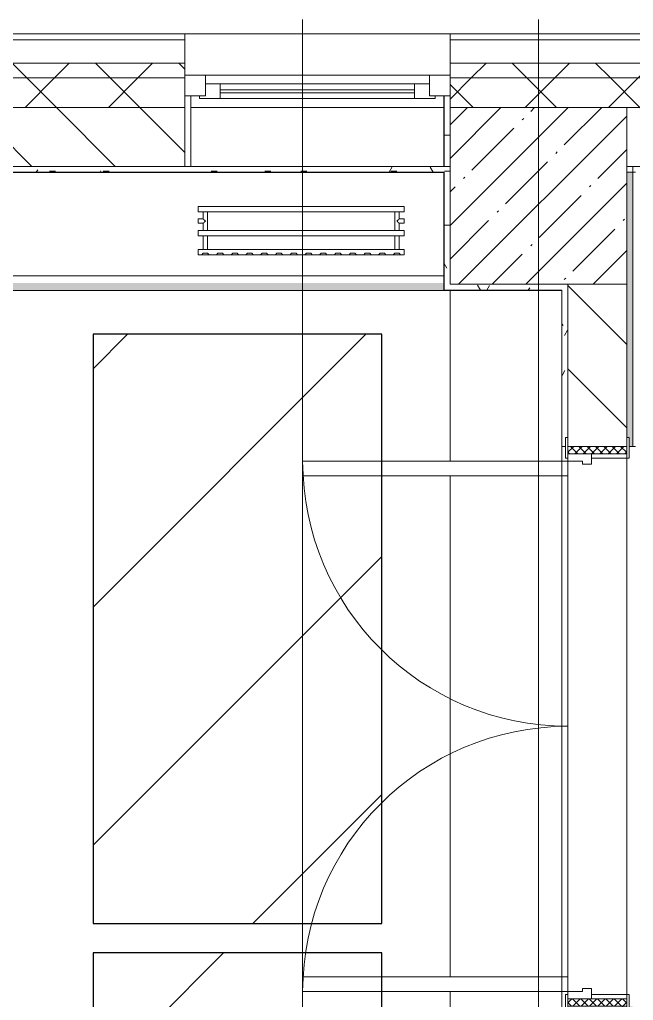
# Model space of a CAD drawing. Header units: millimetres. Extents: x -1113 to 415037, y -3642 to 354837.
# Drawn here: x 213472 to 215554, y 24070 to 27398 of the extents above; entities that cross this region are included whole.
import ezdxf

# ---------------------------------------------------------------- set-up
doc = ezdxf.new("R2010")
doc.units = ezdxf.units.MM
for name, color, linetype, lineweight in [('0) строит. леса', 20, 'Continuous', 30), ('A-AREA-BNDY', 7, 'Continuous', 5), ('A-DOOR-2', 7, 'Continuous', 5), ('A-DOOR-FRAM-2', 7, 'Continuous', 5), ('A-FLOR', 7, 'Continuous', 9), ('A-GLAZ', 7, 'Continuous', 9), ('A-GLAZ-1', 7, 'Continuous', 5), ('A-WALL', 7, 'Continuous', 5), ('I-WALL', 7, 'Continuous', 5), ('S-COLS', 7, 'Continuous', 9), ('S-COLS-1', 7, 'Continuous', 5), ('Оси', 7, 'Continuous', 9)]:
    doc.layers.add(name, color=color, linetype=linetype, lineweight=lineweight)
doc.layers.add('A-AREA-PATT-2', color=7, linetype='Continuous', lineweight=5, true_color=0xcde0ef, transparency=1)
for name, color, linetype, lineweight, true_color in [('A-DOOR-1', 7, 'Continuous', 5, 0xc0c0c0), ('A-DOOR-FRAM-1', 7, 'Continuous', 5, 0xc0c0c0), ('A-WALL-1', 9, 'Continuous', 5, 0x808080), ('A-WALL-FNSH-1', 9, 'Continuous', 5, 0x808080), ('M-EQPM-1', 7, 'Continuous', 9, 0xb2b2b2)]:
    doc.layers.add(name, color=color, linetype=linetype, lineweight=lineweight, true_color=true_color)
pattern_1 = [(135, (148772.12, -1e-08), (-141.42136, -141.42136), [])]
pattern_2 = [(45, (148772.12, -1e-08), (-141.42136, 141.42136), []), (135, (148772.12, -1e-08), (-141.42136, -141.42136), [])]
pattern_3 = [(0, (148772.123, -1e-08), (243.84, 60.96), [20.117, -162.763, 20.117, -162.763, -975.36]), (0, (148772.123, -1e-08), (243.84, 60.96), [-365.76, 20.117, -345.643, 20.117, -162.763, -426.72]), (0, (148772.123, -1e-08), (243.84, 60.96), [-914.4, 20.117, -101.803, 20.117, -284.683]), (120, (148863.563, 30.48), (-174.71291, 180.691634), [20.117, -162.763, 20.117, -162.763, -975.36]), (120, (148863.563, 30.48), (-174.71291, 180.691634), [-365.76, 20.117, -345.643, 20.117, -162.763, -426.72]), (120, (148863.563, 30.48), (-174.71291, 180.691634), [-914.4, 20.117, -101.803, 20.117, -284.683]), (240, (148894.043, 152.4), (-69.12709, -241.651634), [20.117, -162.763, 20.117, -162.763, -975.36]), (240, (148894.043, 152.4), (-69.12709, -241.651634), [-365.76, 20.117, -345.643, 20.117, -162.763, -426.72]), (240, (148894.043, 152.4), (-69.12709, -241.651634), [-914.4, 20.117, -101.803, 20.117, -284.683])]

# ---------------------------------------------------------------- blocks, each defined once
blk = doc.blocks.new('110_Дверь_СКБ_2Ст - Д-10 1800x2100h_Актовый зал EI30-32403870-Объем проектирования 2 этажа')
at = {"layer": 'A-DOOR-2'}
h = blk.add_hatch(dxfattribs=at)
h.set_pattern_fill('FP_114', color=256, style=0, pattern_type=2)
h.set_pattern_definition([(135, (1351.41, 164.685), (-14.1421, -14.1421), []), (225, (1351.41, 164.685), (14.1421, -14.1421), [])])
h.paths.add_polyline_path([(937.5, 99), (937.5, -100), (962.5, -100), (962.5, 100), (937.5, 100)])
at = {"layer": 'A-DOOR-FRAM-2'}
h = blk.add_hatch(dxfattribs=at)
h.set_pattern_fill('FP_115', color=256, style=0, pattern_type=2)
h.set_pattern_definition([(45, (-771.384, 164.685), (-14.1421, 14.1421), []), (135, (-771.384, 164.685), (-14.1421, -14.1421), [])])
h.paths.add_polyline_path([(-937.5, 56.4), (-937.5, -100), (-912.5, -100), (-912.5, 100), (-937.5, 100), (-937.5, 86.4)])
at = {"layer": 'A-DOOR-1'}
for p, q in [((-887.5, 1000), (-887.5, 100)), ((-837.5, 1000), (-887.5, 1000)), ((-837.5, 100), (-837.5, 1000)), ((912.5, 1000), (862.5, 1000)), ((862.5, 1000), (862.5, 100)), ((912.5, 100), (912.5, 1000)), ((-887.5, 100), (-837.5, 100)), ((862.5, 100), (912.5, 100))]:
    blk.add_line(p, q, dxfattribs=at)
for centre, start, end in [((-887.5, 100), 0, 90), ((912.5, 100), 90, 180)]:
    blk.add_arc(centre, 900, start, end, dxfattribs=at)
at = {"layer": 'A-DOOR-FRAM-1'}
for p, q in [((-897.5, 108), (-967.5, 108)), ((-967.5, 108), (-967.5, 100)), ((-967.5, 100), (-897.5, 100)), ((-912.5, 100), (-937.5, 100)), ((-937.5, 100), (-937.5, -100)), ((-887.5, 100), (-912.5, 100)), ((-912.5, 100), (-912.5, 20)), ((-912.5, -100), (-912.5, 100)), ((-897.5, 100), (-897.5, 108)), ((-887.5, 50), (-887.5, 100)), ((912.5, 100), (912.5, 50)), ((937.5, 100), (912.5, 100)), ((992.5, 108), (922.5, 108)), ((922.5, 108), (922.5, 100)), ((922.5, 100), (992.5, 100)), ((937.5, 20), (937.5, 100)), ((962.5, 100), (937.5, 100)), ((937.5, 100), (937.5, -100)), ((962.5, -100), (962.5, 100)), ((992.5, 100), (992.5, 108)), ((-877.5, 50), (-887.5, 50)), ((-877.5, 20), (-877.5, 50)), ((912.5, 50), (902.5, 50)), ((902.5, 50), (902.5, 20)), ((-912.5, 20), (-877.5, 20)), ((-897.5, 20), (-912.5, 20)), ((-912.5, 20), (-912.5, -100)), ((-897.5, -100), (-897.5, 20)), ((902.5, 20), (937.5, 20)), ((937.5, 20), (922.5, 20)), ((922.5, 20), (922.5, -100)), ((937.5, -100), (937.5, 20)), ((-897.5, -100), (-967.5, -100)), ((-967.5, -100), (-967.5, -108)), ((-967.5, -108), (-897.5, -108)), ((-937.5, -100), (-912.5, -100)), ((-912.5, -100), (-897.5, -100)), ((-897.5, -108), (-897.5, -100)), ((922.5, -100), (937.5, -100)), ((992.5, -100), (922.5, -100)), ((922.5, -100), (922.5, -108)), ((922.5, -108), (992.5, -108)), ((937.5, -100), (962.5, -100)), ((992.5, -108), (992.5, -100))]:
    blk.add_line(p, q, dxfattribs=at)
blk = doc.blocks.new('120_Окно_СКБ_1Ст - 120_Окно_СКБ_1Ст 900х2500_h_-19906774-Объем проектирования 2 этажа')
at = {"layer": 'A-GLAZ'}
for p, q in [((-450, -75), (-450, -5)), ((-450, -5), (-380, -5)), ((-380, -5), (-380, -75)), ((380, -75), (380, -5)), ((380, -5), (450, -5)), ((450, -5), (450, -75)), ((380, -35), (-380, -35)), ((-380, -35), (-380, -75)), ((-330, -85), (-330, -35)), ((330, -85), (330, -35)), ((380, -75), (380, -35)), ((-380, -75), (-450, -75)), ((-380, -75), (-400, -75)), ((-400, -75), (-400, -85)), ((-400, -85), (400, -85)), ((400, -85), (-400, -85)), ((450, -75), (380, -75)), ((400, -75), (380, -75)), ((400, -85), (400, -75))]:
    blk.add_line(p, q, dxfattribs=at)
at = {"layer": 'A-GLAZ-1'}
for p, q in [((450, -5), (-450, -5)), ((-330, -55), (330, -55)), ((330, -65), (-330, -65)), ((-430, -75), (-400, -75)), ((400, -75), (430, -75))]:
    blk.add_line(p, q, dxfattribs=at)
blk = doc.blocks.new('radiator_prado_classic_z_tip_30_po exemplyaru - Classic Z Тип 30-500-V455-Объем проектирования 2 этажа')
at = {"layer": 'M-EQPM-1'}
for p, q in [((0, 228), (0, 210)), ((700, 228), (0, 228)), ((0, 210), (0, 228)), ((0, 228), (12.5, 228)), ((0, 210), (700, 210)), ((17.8, 210), (0, 210)), ((12.5, 228), (37.5, 228)), ((37.5, 228), (12.5, 228)), ((12.5, 228), (37.5, 228)), ((12.5, 228), (17.5, 223)), ((12.5, 228), (17.5, 223)), ((32.5, 223), (17.5, 223)), ((17.5, 223), (32.5, 223)), ((17.5, 210), (17.5, 164)), ((17.5, 210), (17.5, 164)), ((17.8, 210), (17.5, 210)), ((17.5, 210), (17.8, 210)), ((17.8, 210), (17.5, 210)), ((17.5, 210), (32.5, 210)), ((30.3, 210), (17.8, 210)), ((17.8, 210), (32.2, 210)), ((32.2, 210), (17.8, 210)), ((32.2, 210), (30.3, 210)), ((32.5, 210), (32.2, 210)), ((32.2, 210), (32.5, 210)), ((32.5, 210), (32.2, 210)), ((667.8, 210), (32.2, 210)), ((32.5, 223), (37.5, 228)), ((37.5, 228), (32.5, 223)), ((32.5, 164), (32.5, 210)), ((32.5, 164), (32.5, 210)), ((37.5, 228), (62.5, 228)), ((62.5, 228), (87.5, 228)), ((87.5, 228), (62.5, 228)), ((62.5, 228), (87.5, 228)), ((62.5, 228), (67.5, 223)), ((62.5, 228), (67.5, 223)), ((82.5, 223), (67.5, 223)), ((67.5, 223), (82.5, 223)), ((82.5, 223), (87.5, 228)), ((87.5, 228), (82.5, 223)), ((87.5, 228), (112.5, 228)), ((112.5, 228), (137.5, 228)), ((137.5, 228), (112.5, 228)), ((112.5, 228), (137.5, 228)), ((112.5, 228), (117.5, 223)), ((112.5, 228), (117.5, 223)), ((132.5, 223), (117.5, 223)), ((117.5, 223), (132.5, 223)), ((132.5, 223), (137.5, 228)), ((137.5, 228), (132.5, 223)), ((137.5, 228), (162.5, 228)), ((162.5, 228), (187.5, 228)), ((187.5, 228), (162.5, 228)), ((162.5, 228), (187.5, 228)), ((162.5, 228), (167.5, 223)), ((162.5, 228), (167.5, 223)), ((182.5, 223), (167.5, 223)), ((167.5, 223), (182.5, 223)), ((182.5, 223), (187.5, 228)), ((187.5, 228), (182.5, 223)), ((187.5, 228), (212.5, 228)), ((212.5, 228), (237.5, 228)), ((237.5, 228), (212.5, 228)), ((212.5, 228), (237.5, 228)), ((212.5, 228), (217.5, 223)), ((212.5, 228), (217.5, 223)), ((232.5, 223), (217.5, 223)), ((217.5, 223), (232.5, 223)), ((232.5, 223), (237.5, 228)), ((237.5, 228), (232.5, 223)), ((237.5, 228), (262.5, 228)), ((262.5, 228), (287.5, 228)), ((287.5, 228), (262.5, 228)), ((262.5, 228), (287.5, 228)), ((262.5, 228), (267.5, 223)), ((262.5, 228), (267.5, 223)), ((282.5, 223), (267.5, 223)), ((267.5, 223), (282.5, 223)), ((282.5, 223), (287.5, 228)), ((287.5, 228), (282.5, 223)), ((287.5, 228), (312.5, 228)), ((312.5, 228), (337.5, 228)), ((337.5, 228), (312.5, 228)), ((312.5, 228), (337.5, 228)), ((312.5, 228), (317.5, 223)), ((312.5, 228), (317.5, 223)), ((332.5, 223), (317.5, 223)), ((317.5, 223), (332.5, 223)), ((332.5, 223), (337.5, 228)), ((337.5, 228), (332.5, 223)), ((337.5, 228), (362.5, 228)), ((362.5, 228), (387.5, 228)), ((387.5, 228), (362.5, 228)), ((362.5, 228), (387.5, 228)), ((362.5, 228), (367.5, 223)), ((362.5, 228), (367.5, 223)), ((382.5, 223), (367.5, 223)), ((367.5, 223), (382.5, 223)), ((382.5, 223), (387.5, 228)), ((387.5, 228), (382.5, 223)), ((387.5, 228), (412.5, 228)), ((412.5, 228), (437.5, 228)), ((437.5, 228), (412.5, 228)), ((412.5, 228), (437.5, 228)), ((412.5, 228), (417.5, 223)), ((412.5, 228), (417.5, 223)), ((432.5, 223), (417.5, 223)), ((417.5, 223), (432.5, 223)), ((432.5, 223), (437.5, 228)), ((437.5, 228), (432.5, 223)), ((437.5, 228), (462.5, 228)), ((462.5, 228), (485.5, 228)), ((487.5, 228), (462.5, 228)), ((462.5, 228), (487.5, 228)), ((462.5, 228), (467.5, 223)), ((462.5, 228), (467.5, 223)), ((482.5, 223), (467.5, 223)), ((467.5, 223), (482.5, 223)), ((482.5, 223), (487.5, 228)), ((487.5, 228), (482.5, 223)), ((487.5, 228), (512.5, 228)), ((512.5, 228), (537.5, 228)), ((537.5, 228), (512.5, 228)), ((512.5, 228), (537.5, 228)), ((512.5, 228), (517.5, 223)), ((512.5, 228), (517.5, 223)), ((532.5, 223), (517.5, 223)), ((517.5, 223), (532.5, 223)), ((532.5, 223), (537.5, 228)), ((537.5, 228), (532.5, 223)), ((537.5, 228), (562.5, 228)), ((562.5, 228), (587.5, 228)), ((587.5, 228), (562.5, 228)), ((562.5, 228), (587.5, 228)), ((562.5, 228), (567.5, 223)), ((562.5, 228), (567.5, 223)), ((582.5, 223), (567.5, 223)), ((567.5, 223), (582.5, 223)), ((582.5, 223), (587.5, 228)), ((587.5, 228), (582.5, 223)), ((587.5, 228), (612.5, 228)), ((612.5, 228), (637.5, 228)), ((637.5, 228), (612.5, 228)), ((612.5, 228), (637.5, 228)), ((612.5, 228), (617.5, 223)), ((617.5, 223), (612.5, 228)), ((632.5, 223), (617.5, 223)), ((617.5, 223), (632.5, 223)), ((632.5, 223), (637.5, 228)), ((637.5, 228), (632.5, 223)), ((637.5, 228), (662.5, 228)), ((662.5, 228), (687.5, 228)), ((687.5, 228), (662.5, 228)), ((662.5, 228), (687.5, 228)), ((662.5, 228), (667.5, 223)), ((662.5, 228), (667.5, 223)), ((682.5, 223), (667.5, 223)), ((667.5, 223), (682.5, 223)), ((667.5, 210), (667.5, 164)), ((667.5, 210), (667.5, 164)), ((667.8, 210), (667.5, 210)), ((667.5, 210), (682.5, 210)), ((667.8, 210), (667.5, 210)), ((667.5, 210), (667.8, 210)), ((682.2, 210), (667.8, 210)), ((682.2, 210), (667.8, 210)), ((667.8, 210), (682.2, 210)), ((682.5, 210), (682.2, 210)), ((682.5, 210), (682.2, 210)), ((682.2, 210), (682.5, 210)), ((700, 210), (682.2, 210)), ((682.5, 223), (687.5, 228)), ((687.5, 228), (682.5, 223)), ((682.5, 164), (682.5, 210)), ((682.5, 164), (682.5, 210)), ((687.5, 228), (700, 228)), ((700, 210), (700, 228)), ((700, 228), (700, 210)), ((700, 164), (0, 164)), ((0, 164), (0, 146)), ((0, 146), (0, 164)), ((0, 164), (17.8, 164)), ((0, 146), (700, 146)), ((18.5, 146), (0, 146)), ((17.8, 164), (17.5, 164)), ((17.5, 164), (17.8, 164)), ((17.8, 164), (17.5, 164)), ((17.5, 164), (32.5, 164)), ((17.5, 146), (17.5, 121.5)), ((17.5, 146), (17.5, 121.5)), ((17.5, 146), (18.5, 146)), ((18.5, 146), (17.5, 146)), ((17.5, 146), (18.5, 146)), ((18.5, 146), (17.5, 146)), ((21.2, 164), (17.8, 164)), ((17.8, 164), (32.2, 164)), ((32.2, 164), (17.8, 164)), ((18.5, 146), (32.2, 146)), ((32.2, 146), (18.5, 146)), ((18.5, 146), (32.2, 146)), ((32.5, 146), (18.5, 146)), ((25, 164), (21.2, 164)), ((26.9, 164), (25, 164)), ((32.2, 164), (26.9, 164)), ((32.5, 164), (32.2, 164)), ((32.2, 164), (32.5, 164)), ((32.5, 164), (32.2, 164)), ((32.2, 164), (667.8, 164)), ((32.2, 146), (32.5, 146)), ((32.5, 146), (32.2, 146)), ((32.2, 146), (32.5, 146)), ((667.8, 146), (32.2, 146)), ((32.5, 82), (32.5, 146)), ((32.5, 82), (32.5, 146)), ((667.8, 164), (667.5, 164)), ((667.5, 164), (682.5, 164)), ((667.8, 164), (667.5, 164)), ((667.5, 164), (667.8, 164)), ((667.5, 146), (667.5, 82)), ((667.5, 146), (667.5, 82)), ((667.5, 146), (667.8, 146)), ((682.5, 146), (667.5, 146)), ((667.5, 146), (667.8, 146)), ((667.8, 146), (667.5, 146)), ((682.2, 164), (667.8, 164)), ((682.2, 164), (667.8, 164)), ((667.8, 164), (682.2, 164)), ((667.8, 146), (681.5, 146)), ((667.8, 146), (681.5, 146)), ((681.5, 146), (667.8, 146)), ((681.5, 146), (682.5, 146)), ((681.5, 146), (682.5, 146)), ((682.5, 146), (681.5, 146)), ((700, 146), (681.5, 146)), ((682.5, 164), (682.2, 164)), ((682.5, 164), (682.2, 164)), ((682.2, 164), (682.5, 164)), ((682.2, 164), (700, 164)), ((682.5, 121.5), (682.5, 146)), ((682.5, 121.5), (682.5, 146)), ((700, 146), (700, 164)), ((700, 164), (700, 146)), ((17.5, 121.5), (0, 121.5)), ((17.5, 121.5), (0, 121.5)), ((0, 121.5), (0, 120.5)), ((0, 106.5), (0, 121.5)), ((0, 120.5), (0, 107.5)), ((0, 120.5), (0, 119.3)), ((0, 114), (0, 120.5)), ((0, 120.5), (0, 120.5)), ((0, 119.3), (0, 117.8)), ((0, 117.8), (0, 114)), ((0, 114), (0, 110.3)), ((0, 107.5), (0, 114)), ((0, 110.3), (0, 108.7)), ((0, 108.7), (0, 107.5)), ((0, 107.5), (0, 106.5)), ((0, 107.5), (0, 107.5)), ((0, 106.5), (17.5, 106.5)), ((0, 106.5), (17.5, 106.5)), ((17.5, 106.5), (17.5, 82)), ((17.5, 106.5), (17.5, 82)), ((700, 121.5), (682.5, 121.5)), ((700, 121.5), (682.5, 121.5)), ((682.5, 82), (682.5, 106.5)), ((682.5, 106.5), (700, 106.5)), ((682.5, 82), (682.5, 106.5)), ((682.5, 106.5), (700, 106.5)), ((700, 121.5), (700, 106.5)), ((700, 120.5), (700, 121.5)), ((700, 121.5), (700, 120.5)), ((700, 120.5), (700, 121.5)), ((700, 107.5), (700, 120.5)), ((700, 120.5), (700, 107.5)), ((700, 107.5), (700, 120.5)), ((700, 106.5), (700, 107.5)), ((700, 107.5), (700, 106.5)), ((700, 106.5), (700, 107.5)), ((700, 82), (0, 82)), ((0, 82), (0, 64)), ((0, 64), (0, 82)), ((0, 82), (18.5, 82)), ((17.8, 82), (17.5, 82)), ((17.5, 82), (18.5, 82)), ((18.5, 82), (17.5, 82)), ((17.5, 82), (18.5, 82)), ((18.5, 82), (17.8, 82)), ((32.2, 82), (18.5, 82)), ((18.5, 82), (32.2, 82)), ((32.2, 82), (18.5, 82)), ((18.5, 82), (31.5, 82)), ((31.5, 82), (32.5, 82)), ((32.5, 82), (32.2, 82)), ((32.2, 82), (32.5, 82)), ((32.5, 82), (32.2, 82)), ((32.2, 82), (667.8, 82)), ((667.8, 82), (667.5, 82)), ((667.5, 82), (682.2, 82)), ((667.8, 82), (667.5, 82)), ((667.5, 82), (667.8, 82)), ((681.5, 82), (667.8, 82)), ((681.5, 82), (667.8, 82)), ((667.8, 82), (681.5, 82)), ((682.5, 82), (681.5, 82)), ((682.5, 82), (681.5, 82)), ((681.5, 82), (682.5, 82)), ((681.5, 82), (700, 82)), ((682.2, 82), (682.5, 82)), ((700, 64), (700, 82)), ((700, 82), (700, 64)), ((700, 64), (0, 64)), ((0, 64), (700, 64))]:
    blk.add_line(p, q, dxfattribs=at)
for points, knots in [([(18.5, 120.5), (18.4, 120.6), (18.3, 120.7), (18.1, 120.9), (17.9, 121.1), (17.8, 121.2), (17.7, 121.3), (17.5, 121.5), (17.5, 121.5), (17.5, 121.5)], [0.7142857, 0.7142857, 0.7142857, 0.7142857, 0.75, 0.7857143, 0.8214286, 0.8571429, 0.8928571, 0.9285714, 1, 1, 1, 1]), ([(17.5, 121.5), (17.5, 121.5), (17.5, 121.5), (17.7, 121.3), (17.8, 121.2), (17.9, 121.1), (18.1, 120.9), (18.3, 120.7), (18.4, 120.6), (18.5, 120.5)], [0, 0, 0, 0, 0.0714286, 0.1071429, 0.1428571, 0.1785714, 0.2142857, 0.25, 0.2857143, 0.2857143, 0.2857143, 0.2857143]), ([(17.5, 121.5), (17.5, 121.5), (17.5, 121.5), (17.7, 121.3), (17.8, 121.2), (17.9, 121.1), (18.1, 120.9), (18.3, 120.7), (18.4, 120.6), (18.5, 120.5)], [0, 0, 0, 0, 0.0714286, 0.1071429, 0.1428571, 0.1785714, 0.2142857, 0.25, 0.2857143, 0.2857143, 0.2857143, 0.2857143]), ([(25, 114), (24.5, 114.5), (23.6, 115.4), (22.4, 116.6), (21.6, 117.4), (21.1, 117.9), (20.8, 118.2), (20.5, 118.5), (20.2, 118.8), (19.8, 119.1), (19.6, 119.4), (19.3, 119.7), (19, 120), (18.7, 120.3), (18.5, 120.5), (18.3, 120.7), (18.1, 120.9), (17.9, 121.1), (17.8, 121.2), (17.7, 121.3), (17.5, 121.5), (17.5, 121.5), (17.5, 121.5)], [0, 0, 0, 0, 0.142857, 0.285714, 0.357143, 0.392857, 0.428571, 0.464286, 0.5, 0.535714, 0.571429, 0.607143, 0.642857, 0.678571, 0.714286, 0.75, 0.785714, 0.821429, 0.857143, 0.892857, 0.928571, 1, 1, 1, 1]), ([(17.5, 106.5), (17.5, 106.5), (17.5, 106.5), (17.7, 106.7), (17.8, 106.8), (17.9, 106.9), (18.1, 107.1), (18.3, 107.3), (18.5, 107.5), (18.7, 107.7), (19, 108), (19.3, 108.3), (19.6, 108.6), (19.8, 108.9), (20.3, 109.3), (20.7, 109.7), (21.1, 110.1), (21.6, 110.6), (22.4, 111.4), (23.6, 112.6), (24.5, 113.5), (25, 114)], [0, 0, 0, 0, 0.071429, 0.107143, 0.142857, 0.178571, 0.214286, 0.25, 0.285714, 0.321429, 0.357143, 0.392857, 0.428571, 0.464286, 0.5, 0.571429, 0.607143, 0.642857, 0.714286, 0.857143, 1, 1, 1, 1]), ([(17.5, 106.5), (17.5, 106.5), (17.5, 106.5), (17.7, 106.7), (17.8, 106.8), (17.9, 106.9), (18.1, 107.1), (18.3, 107.3), (18.4, 107.4), (18.5, 107.5)], [0, 0, 0, 0, 0.0714286, 0.1071429, 0.1428571, 0.1785714, 0.2142857, 0.25, 0.2857143, 0.2857143, 0.2857143, 0.2857143]), ([(18.5, 107.5), (18.4, 107.4), (18.3, 107.3), (18.1, 107.1), (17.9, 106.9), (17.8, 106.8), (17.7, 106.7), (17.5, 106.5), (17.5, 106.5), (17.5, 106.5)], [0.7142857, 0.7142857, 0.7142857, 0.7142857, 0.75, 0.7857143, 0.8214286, 0.8571429, 0.8928571, 0.9285714, 1, 1, 1, 1]), ([(18.5, 107.5), (18.4, 107.4), (18.3, 107.3), (18.1, 107.1), (17.9, 106.9), (17.8, 106.8), (17.7, 106.7), (17.5, 106.5), (17.5, 106.5), (17.5, 106.5)], [0.7142857, 0.7142857, 0.7142857, 0.7142857, 0.75, 0.7857143, 0.8214286, 0.8571429, 0.8928571, 0.9285714, 1, 1, 1, 1]), ([(22.1, 116.9), (21.9, 117.1), (21.6, 117.4), (21.1, 117.9), (20.8, 118.2), (20.5, 118.5), (20.2, 118.8), (19.9, 119.2), (19.7, 119.3), (19.6, 119.4)], [0.2857143, 0.2857143, 0.2857143, 0.2857143, 0.3571429, 0.3928571, 0.4285714, 0.4642857, 0.5, 0.5357143, 0.5714286, 0.5714286, 0.5714286, 0.5714286]), ([(19.6, 119.4), (19.7, 119.3), (19.9, 119.2), (20.3, 118.7), (20.7, 118.3), (21.1, 117.9), (21.6, 117.4), (21.9, 117.1), (22.1, 116.9)], [0.4285714, 0.4285714, 0.4285714, 0.4285714, 0.4642857, 0.5, 0.5714286, 0.6071429, 0.6428571, 0.7142857, 0.7142857, 0.7142857, 0.7142857]), ([(19.6, 119.4), (19.7, 119.3), (19.8, 119.1), (20.3, 118.7), (20.7, 118.3), (21.1, 117.9), (21.6, 117.4), (21.9, 117.1), (22.1, 116.9)], [0.4285714, 0.4285714, 0.4285714, 0.4285714, 0.4642857, 0.5, 0.5714286, 0.6071429, 0.6428571, 0.7142857, 0.7142857, 0.7142857, 0.7142857]), ([(19.6, 108.6), (19.7, 108.7), (19.9, 108.8), (20.3, 109.3), (20.7, 109.7), (21.1, 110.1), (21.6, 110.6), (21.9, 110.9), (22.1, 111.1)], [0.4285714, 0.4285714, 0.4285714, 0.4285714, 0.4642857, 0.5, 0.5714286, 0.6071429, 0.6428571, 0.7142857, 0.7142857, 0.7142857, 0.7142857]), ([(22.1, 111.1), (21.9, 110.9), (21.6, 110.6), (21.1, 110.1), (20.8, 109.8), (20.5, 109.5), (20.2, 109.2), (19.9, 108.8), (19.7, 108.7), (19.6, 108.6)], [0.2857143, 0.2857143, 0.2857143, 0.2857143, 0.3571429, 0.3928571, 0.4285714, 0.4642857, 0.5, 0.5357143, 0.5714286, 0.5714286, 0.5714286, 0.5714286]), ([(22.1, 111.1), (21.9, 110.9), (21.6, 110.6), (21.1, 110.1), (20.8, 109.8), (20.5, 109.5), (20.2, 109.2), (19.8, 108.9), (19.7, 108.7), (19.6, 108.6)], [0.2857143, 0.2857143, 0.2857143, 0.2857143, 0.3571429, 0.3928571, 0.4285714, 0.4642857, 0.5, 0.5357143, 0.5714286, 0.5714286, 0.5714286, 0.5714286]), ([(675, 114), (675.5, 114.5), (676.4, 115.4), (677.6, 116.6), (678.4, 117.4), (678.9, 117.9), (679.2, 118.2), (679.5, 118.5), (679.8, 118.8), (680.1, 119.2), (680.4, 119.4), (680.7, 119.7), (681, 120), (681.3, 120.3), (681.5, 120.5), (681.7, 120.7), (681.9, 120.9), (682.1, 121.1), (682.2, 121.2), (682.3, 121.3), (682.5, 121.5), (682.5, 121.5), (682.5, 121.5)], [0, 0, 0, 0, 0.142857, 0.285714, 0.357143, 0.392857, 0.428571, 0.464286, 0.5, 0.535714, 0.571429, 0.607143, 0.642857, 0.678571, 0.714286, 0.75, 0.785714, 0.821429, 0.857143, 0.892857, 0.928571, 1, 1, 1, 1]), ([(682.5, 106.5), (682.5, 106.5), (682.5, 106.5), (682.3, 106.7), (682.2, 106.8), (682.1, 106.9), (681.9, 107.1), (681.7, 107.3), (681.5, 107.5), (681.3, 107.7), (681, 108), (680.7, 108.3), (680.4, 108.6), (680.1, 108.8), (679.7, 109.3), (679.3, 109.7), (678.9, 110.1), (678.4, 110.6), (677.6, 111.4), (676.4, 112.6), (675.5, 113.5), (675, 114)], [0, 0, 0, 0, 0.071429, 0.107143, 0.142857, 0.178571, 0.214286, 0.25, 0.285714, 0.321429, 0.357143, 0.392857, 0.428571, 0.464286, 0.5, 0.571429, 0.607143, 0.642857, 0.714286, 0.857143, 1, 1, 1, 1]), ([(680.4, 119.4), (680.3, 119.3), (680.1, 119.2), (679.7, 118.7), (679.3, 118.3), (678.9, 117.9), (678.4, 117.4), (678.1, 117.1), (677.9, 116.9)], [0.4285714, 0.4285714, 0.4285714, 0.4285714, 0.4642857, 0.5, 0.5714286, 0.6071429, 0.6428571, 0.7142857, 0.7142857, 0.7142857, 0.7142857]), ([(677.9, 116.9), (678.1, 117.1), (678.4, 117.4), (678.9, 117.9), (679.2, 118.2), (679.5, 118.5), (679.8, 118.8), (680.1, 119.2), (680.3, 119.3), (680.4, 119.4)], [0.2857143, 0.2857143, 0.2857143, 0.2857143, 0.3571429, 0.3928571, 0.4285714, 0.4642857, 0.5, 0.5357143, 0.5714286, 0.5714286, 0.5714286, 0.5714286]), ([(679.2, 118.2), (679.1, 118.1), (678.9, 117.9), (678.4, 117.4), (678.1, 117.1), (677.9, 116.9)], [0.5714286, 0.5714286, 0.5714286, 0.5714286, 0.6071429, 0.6428571, 0.7142857, 0.7142857, 0.7142857, 0.7142857]), ([(677.9, 111.1), (678.1, 110.9), (678.4, 110.6), (678.9, 110.1), (679.2, 109.8), (679.5, 109.5), (679.8, 109.2), (680.1, 108.8), (680.3, 108.7), (680.4, 108.6)], [0.2857143, 0.2857143, 0.2857143, 0.2857143, 0.3571429, 0.3928571, 0.4285714, 0.4642857, 0.5, 0.5357143, 0.5714286, 0.5714286, 0.5714286, 0.5714286]), ([(677.9, 111.1), (678.1, 110.9), (678.4, 110.6), (678.9, 110.1), (679.2, 109.8), (679.5, 109.5), (679.8, 109.2), (680.1, 108.8), (680.3, 108.7), (680.4, 108.6)], [0.2857143, 0.2857143, 0.2857143, 0.2857143, 0.3571429, 0.3928571, 0.4285714, 0.4642857, 0.5, 0.5357143, 0.5714286, 0.5714286, 0.5714286, 0.5714286]), ([(680.4, 108.6), (680.3, 108.7), (680.1, 108.8), (679.7, 109.3), (679.3, 109.7), (678.9, 110.1), (678.4, 110.6), (678.1, 110.9), (677.9, 111.1)], [0.4285714, 0.4285714, 0.4285714, 0.4285714, 0.4642857, 0.5, 0.5714286, 0.6071429, 0.6428571, 0.7142857, 0.7142857, 0.7142857, 0.7142857]), ([(680.4, 119.4), (680.3, 119.3), (680.1, 119.2), (679.7, 118.7), (679.4, 118.4), (679.2, 118.2)], [0.4285714, 0.4285714, 0.4285714, 0.4285714, 0.4642857, 0.5, 0.5714286, 0.5714286, 0.5714286, 0.5714286]), ([(682.5, 121.5), (682.5, 121.5), (682.5, 121.5), (682.3, 121.3), (682.2, 121.2), (682.1, 121.1), (681.9, 120.9), (681.7, 120.7), (681.6, 120.6), (681.5, 120.5)], [0, 0, 0, 0, 0.0714286, 0.1071429, 0.1428571, 0.1785714, 0.2142857, 0.25, 0.2857143, 0.2857143, 0.2857143, 0.2857143]), ([(682.5, 121.5), (682.5, 121.5), (682.5, 121.5), (682.3, 121.3), (682.2, 121.2), (682.1, 121.1), (681.9, 120.9), (681.7, 120.7), (681.6, 120.6), (681.5, 120.5)], [0, 0, 0, 0, 0.0714286, 0.1071429, 0.1428571, 0.1785714, 0.2142857, 0.25, 0.2857143, 0.2857143, 0.2857143, 0.2857143]), ([(681.5, 120.5), (681.6, 120.6), (681.7, 120.7), (681.9, 120.9), (682.1, 121.1), (682.2, 121.2), (682.3, 121.3), (682.5, 121.5), (682.5, 121.5), (682.5, 121.5)], [0.7142857, 0.7142857, 0.7142857, 0.7142857, 0.75, 0.7857143, 0.8214286, 0.8571429, 0.8928571, 0.9285714, 1, 1, 1, 1]), ([(681.5, 107.5), (681.6, 107.4), (681.7, 107.3), (681.9, 107.1), (682.1, 106.9), (682.2, 106.8), (682.3, 106.7), (682.5, 106.5), (682.5, 106.5), (682.5, 106.5)], [0.7142857, 0.7142857, 0.7142857, 0.7142857, 0.75, 0.7857143, 0.8214286, 0.8571429, 0.8928571, 0.9285714, 1, 1, 1, 1]), ([(681.5, 107.5), (681.6, 107.4), (681.7, 107.3), (681.9, 107.1), (682.1, 106.9), (682.2, 106.8), (682.3, 106.7), (682.5, 106.5), (682.5, 106.5), (682.5, 106.5)], [0.7142857, 0.7142857, 0.7142857, 0.7142857, 0.75, 0.7857143, 0.8214286, 0.8571429, 0.8928571, 0.9285714, 1, 1, 1, 1]), ([(682.5, 106.5), (682.5, 106.5), (682.5, 106.5), (682.3, 106.7), (682.2, 106.8), (682.1, 106.9), (681.9, 107.1), (681.7, 107.3), (681.6, 107.4), (681.5, 107.5)], [0, 0, 0, 0, 0.0714286, 0.1071429, 0.1428571, 0.1785714, 0.2142857, 0.25, 0.2857143, 0.2857143, 0.2857143, 0.2857143])]:
    blk.add_open_spline(points, degree=3, knots=knots, dxfattribs=at)
for points in [[(19.6, 119.4), (19.5, 119.5), (19.3, 119.7), (19, 120), (18.7, 120.3), (18.6, 120.4), (18.5, 120.5)], [(18.5, 120.5), (18.6, 120.4), (18.7, 120.3), (19, 120), (19.3, 119.7), (19.5, 119.5), (19.6, 119.4)], [(18.5, 120.5), (18.6, 120.4), (18.7, 120.3), (19, 120), (19.3, 119.7), (19.5, 119.5), (19.6, 119.4)], [(18.5, 107.5), (18.6, 107.6), (18.7, 107.7), (19, 108), (19.3, 108.3), (19.5, 108.5), (19.6, 108.6)], [(19.6, 108.6), (19.5, 108.5), (19.3, 108.3), (19, 108), (18.7, 107.7), (18.6, 107.6), (18.5, 107.5)], [(19.6, 108.6), (19.5, 108.5), (19.3, 108.3), (19, 108), (18.7, 107.7), (18.6, 107.6), (18.5, 107.5)], [(25, 114), (24.5, 114.5), (23.6, 115.4), (22.6, 116.4), (22.1, 116.9)], [(22.1, 116.9), (22.6, 116.4), (23.6, 115.4), (24.5, 114.5), (25, 114)], [(22.1, 116.9), (22.6, 116.4), (23.6, 115.4), (24.5, 114.5), (25, 114)], [(22.1, 111.1), (22.6, 111.6), (23.6, 112.6), (24.5, 113.5), (25, 114)], [(25, 114), (24.5, 113.5), (23.6, 112.6), (22.6, 111.6), (22.1, 111.1)], [(25, 114), (24.5, 113.5), (23.6, 112.6), (22.6, 111.6), (22.1, 111.1)], [(677.9, 116.9), (677.4, 116.4), (676.4, 115.4), (675.5, 114.5), (675, 114)], [(675, 114), (675.5, 114.5), (676.4, 115.4), (677.4, 116.4), (677.9, 116.9)], [(676.4, 115.4), (676, 115), (675.5, 114.5), (675, 114)], [(675, 114), (675.5, 113.5), (676.4, 112.6), (677.4, 111.6), (677.9, 111.1)], [(675, 114), (675.5, 113.5), (676.4, 112.6), (677.4, 111.6), (677.9, 111.1)], [(677.9, 111.1), (677.4, 111.6), (676.4, 112.6), (675.5, 113.5), (675, 114)], [(677.9, 116.9), (677.4, 116.4), (676.9, 115.9), (676.4, 115.4)], [(681.5, 120.5), (681.4, 120.4), (681.3, 120.3), (681, 120), (680.7, 119.7), (680.5, 119.5), (680.4, 119.4)], [(681.5, 120.5), (681.4, 120.4), (681.3, 120.3), (681, 120), (680.7, 119.7), (680.5, 119.5), (680.4, 119.4)], [(680.4, 119.4), (680.5, 119.5), (680.7, 119.7), (681, 120), (681.3, 120.3), (681.4, 120.4), (681.5, 120.5)], [(680.4, 108.6), (680.5, 108.5), (680.7, 108.3), (681, 108), (681.3, 107.7), (681.4, 107.6), (681.5, 107.5)], [(680.4, 108.6), (680.5, 108.5), (680.7, 108.3), (681, 108), (681.3, 107.7), (681.4, 107.6), (681.5, 107.5)], [(681.5, 107.5), (681.4, 107.6), (681.3, 107.7), (681, 108), (680.7, 108.3), (680.5, 108.5), (680.4, 108.6)]]:
    blk.add_open_spline(points, degree=3, dxfattribs=at)

msp = doc.modelspace()

# ---------------------------------------------------------------- hatches: boundary and pattern name
at = {"layer": '0) строит. леса'}
h = msp.add_hatch(dxfattribs=at)
h.set_pattern_fill('ANSI31', color=256, scale=180)
h.paths.add_polyline_path([(213720.7, 26330.4), (213720.7, 24330.4), (214700.7, 24330.4), (214700.7, 26330.4)])
h = msp.add_hatch(dxfattribs=at)
h.set_pattern_fill('ANSI31', color=256, scale=180)
h.paths.add_polyline_path([(213720.7, 24231.2), (213720.7, 22231.2), (214700.7, 22231.2), (214700.7, 24231.2)])
at = {"layer": 'A-AREA-PATT-2'}
h = msp.add_hatch(color=256, dxfattribs=at)
h.paths.add_polyline_path([(209567.6, 26479), (214911.6, 26480), (214911.6, 26504), (209553.1, 26504), (209553.5, 26479), (209562, 26479)])
h.paths.add_polyline_path([(205726.7, 26479), (208911.6, 26480.5), (208911.1, 26504), (203552.6, 26504), (203551.6, 26479.5), (205721.2, 26479)])
h.paths.add_polyline_path([(197553.4, 26479), (202911.1, 26479.5), (202911.1, 26504), (197553.4, 26504), (197553.4, 26479.5)])
h.paths.add_polyline_path([(194055.1, 26480), (196911.6, 26480), (196911.6, 26505), (191553.1, 26505), (191553.1, 26480), (193693.7, 26480)])
at = {"layer": 'A-WALL'}
h = msp.add_hatch(dxfattribs=at)
h.set_pattern_fill('FP_24', color=256, style=0, pattern_type=2)
h.set_pattern_definition(pattern_2)
h.paths.add_polyline_path([(233082.8, 27200), (241932.1, 27200), (241932.1, 27250), (229122.1, 27250), (229122.1, 27200), (232972.1, 27200)])
h.paths.add_polyline_path([(226462.1, 27200), (226622.1, 27200), (226622.1, 27250), (225112.1, 27250), (225112.1, 27200), (226442.1, 27200)])
h.paths.add_polyline_path([(222281.1, 27200), (223012.1, 27200), (223012.1, 27250), (217632.1, 27250), (217632.1, 27200), (221880.4, 27200)])
h.paths.add_polyline_path([(214032.1, 27200), (214032.1, 27250), (212952.1, 27250), (212952.1, 27200), (213930.3, 27200)])
h.paths.add_polyline_path([(214932.1, 27200), (216732.1, 27200), (216732.1, 27250), (214932.1, 27250)])
h.paths.add_polyline_path([(209812.1, 27200), (209812.1, 27250), (208632.1, 27250), (208632.1, 27200), (209593.9, 27200)])
h.paths.add_polyline_path([(203553.1, 27200), (203782, 27200), (203782, 27250), (202632.3, 27250), (202632.3, 27200), (203552.1, 27200)])
h.paths.add_polyline_path([(204682, 27200), (205932.1, 27200), (205932.1, 27250), (204682, 27250)])
h.paths.add_polyline_path([(199475.6, 27200), (199532.3, 27200), (199532.3, 27250), (198432.4, 27250), (198432.4, 27200), (199136.9, 27200)])
h.paths.add_polyline_path([(197532.1, 27200), (197532.4, 27200), (197532.1, 27250), (196279.1, 27250), (196279.1, 27200), (197307.4, 27200)])
h.paths.add_polyline_path([(192971, 27200), (193179.1, 27200), (193179.1, 27250), (190782.1, 27250), (190782.1, 27200), (191553.1, 27200)])
h = msp.add_hatch(dxfattribs=at)
h.set_pattern_fill('FP_24', color=256, style=0, pattern_type=2)
h.set_pattern_definition(pattern_2)
h.paths.add_polyline_path([(241394.2, 27100), (241832.1, 27100), (241832.1, 27200), (229122.1, 27200), (229122.1, 27100), (240671.5, 27100)])
h.paths.add_polyline_path([(226022.1, 27100), (226622.1, 27100), (226622.1, 27200), (225112.1, 27200), (225112.1, 27100), (225522.1, 27100)])
h.paths.add_polyline_path([(208932.1, 27100), (209812.1, 27100), (209812.1, 27200), (208632.1, 27200), (208632.1, 27100), (208912.1, 27100)])
h.paths.add_polyline_path([(205632.6, 27100), (205932.1, 27100), (205932.1, 27200), (204682, 27200), (204682, 27100), (205257.5, 27100)])
h.paths.add_polyline_path([(212952.1, 27100), (214032.1, 27100), (214032.1, 27200), (212952.1, 27200), (212952.1, 27170)])
h.paths.add_polyline_path([(214932.1, 27100), (216732.1, 27100), (216732.1, 27200), (214932.1, 27200), (214932.1, 27100.8)])
h.paths.add_polyline_path([(203782, 27100), (203782, 27200), (202632.3, 27200), (202632.3, 27100), (203553.1, 27100)])
h.paths.add_polyline_path([(190932.1, 27100), (193179.1, 27100), (193179.1, 27200), (190832.1, 27200), (190832.1, 27100)])
h.paths.add_polyline_path([(196279.1, 27100), (197532.4, 27100), (197532.1, 27200), (196279.1, 27200), (196279.1, 27140)])
h.paths.add_polyline_path([(222812.1, 27100), (223012.1, 27100), (223012.1, 27200), (217632.1, 27200), (217632.1, 27100), (222603.1, 27100)])
h.paths.add_polyline_path([(198432.4, 27100), (199532.3, 27100), (199532.3, 27200), (198432.4, 27200)])
at = {"layer": 'I-WALL'}
h = msp.add_hatch(dxfattribs=at)
h.set_pattern_fill('FP_191', color=256, style=0, pattern_type=2)
h.set_pattern_definition(pattern_3)
h.paths.add_polyline_path([(214932.1, 26900), (214932.1, 27140), (214912.1, 27140), (214912.1, 26900)])
h = msp.add_hatch(dxfattribs=at)
h.set_pattern_fill('FP_23', color=256, style=0, pattern_type=2)
h.set_pattern_definition(pattern_1)
h.paths.add_polyline_path([(221669.4, 26900), (222312.1, 26900), (222312.1, 27100), (219582.1, 27100), (219582.1, 26900), (221519, 26900)])
h.paths.add_polyline_path([(208632.1, 26900), (208932.1, 26900), (208932.1, 27100), (208632.1, 27100), (208632.1, 26900.9)])
h.paths.add_polyline_path([(205257.5, 26900), (205932.1, 26900), (205932.1, 27100), (204682, 27100), (204682, 26900)])
h.paths.add_polyline_path([(232841.8, 26900), (232972.1, 26900), (232972.1, 27100), (229922.1, 27100), (229922.1, 26900), (232797.5, 26900)])
h.paths.add_polyline_path([(209553.1, 26900), (209832.1, 26900), (209832.1, 27100), (209532.1, 27100), (209532.1, 26900), (209552.1, 26900)])
h.paths.add_polyline_path([(212932.1, 26900), (214032.1, 26900), (214032.1, 27100), (212932.1, 27100), (212932.1, 27018.7)])
h.paths.add_polyline_path([(215532.1, 26900), (216732.1, 26900), (216732.1, 27100), (215532.1, 27100)])
h.paths.add_polyline_path([(217632.1, 26900), (219082.1, 26900), (219082.1, 27100), (217632.1, 27100), (217632.1, 27032)])
h.paths.add_polyline_path([(229401.1, 26900), (229422.1, 26900), (229422.1, 27100), (229122.1, 27100), (229122.1, 26900)])
h.paths.add_polyline_path([(203552.1, 26900), (203782, 26900), (203782, 27100), (203532.1, 27100), (203532.1, 26900)])
h.paths.add_polyline_path([(226442.1, 26900), (226622.1, 26900), (226622.1, 27100), (226022.1, 27100), (226022.1, 26900), (226362.1, 26900)])
h.paths.add_polyline_path([(199475.6, 26900), (199532.3, 26900), (199532.3, 27100), (199136.9, 27100), (199136.9, 26900)])
h.paths.add_polyline_path([(225522.1, 26900), (225522.1, 27100), (225112.1, 27100), (225112.1, 26900), (225494, 26900)])
h.paths.add_polyline_path([(202632.3, 26900), (202932.1, 26900), (202932.1, 27100), (202632.3, 27100), (202632.3, 27015.9)])
h.paths.add_polyline_path([(223012.1, 26900), (223012.1, 27100), (222812.1, 27100), (222812.1, 26900), (222832.1, 26900)])
h = msp.add_hatch(dxfattribs=at)
h.set_pattern_fill('FP_191', color=256, style=0, pattern_type=2)
h.set_pattern_definition(pattern_3)
h.paths.add_polyline_path([(211762.1, 26880), (214912.1, 26880), (214912.1, 26900), (209532.1, 26900), (209532.1, 26880), (211039.4, 26880)])
h = msp.add_hatch(dxfattribs=at)
h.set_pattern_fill('FP_191', color=256, style=0, pattern_type=2)
h.set_pattern_definition(pattern_3)
h.paths.add_polyline_path([(214932.1, 26500), (214932.1, 26900), (214912.1, 26900), (214912.1, 26500), (214930.5, 26500)])
h = msp.add_hatch(dxfattribs=at)
h.set_pattern_fill('FP_191', color=256, style=0, pattern_type=2)
h.set_pattern_definition(pattern_3)
h.paths.add_polyline_path([(218787.7, 26880), (218807.7, 26880), (218807.7, 26900), (217632.1, 26900), (217632.1, 26880), (218266.7, 26880)])
h.paths.add_polyline_path([(215552.1, 26880), (216732.1, 26880), (216732.1, 26900), (215532.1, 26900), (215532.1, 26880)])
h = msp.add_hatch(dxfattribs=at)
h.set_pattern_fill('FP_191', color=256, style=0, pattern_type=2)
h.set_pattern_definition(pattern_3)
h.paths.add_polyline_path([(215532.1, 18800), (215552.1, 18800), (215552.1, 24050), (215540.1, 24050), (215540.1, 24020), (215532.1, 24020), (215532.1, 18820)])
h.paths.add_polyline_path([(215540.1, 25950), (215552.1, 25950), (215552.1, 26880), (215532.1, 26880), (215532.1, 25980), (215540.1, 25980)])
h = msp.add_hatch(dxfattribs=at)
h.set_pattern_fill('FP_191', color=256, style=0, pattern_type=2)
h.set_pattern_definition(pattern_3)
h.paths.add_polyline_path([(215285.1, 26480), (215312.1, 26480), (215312.1, 26500), (214912.1, 26500), (214912.1, 26480), (215014.4, 26480)])
h = msp.add_hatch(dxfattribs=at)
h.set_pattern_fill('FP_191', color=256, style=0, pattern_type=2)
h.set_pattern_definition(pattern_3)
h.paths.add_polyline_path([(215332.1, 23320), (215331.3, 24020), (215324.1, 24020), (215324.1, 24050), (215312.1, 24050), (215312.1, 23321)])
h.paths.add_polyline_path([(215312.1, 25950), (215324.1, 25950), (215324.1, 25980), (215332.1, 25980), (215332.1, 26500), (215312.1, 26479), (215312.1, 26085.7)])
h.paths.add_polyline_path([(215312.1, 26480), (215332.1, 26500), (215312.1, 26500)])
h = msp.add_hatch(dxfattribs=at)
h.set_pattern_fill('FP_23', color=256, style=0, pattern_type=2)
h.set_pattern_definition(pattern_1)
h.paths.add_polyline_path([(215532.1, 12300), (215532.1, 15175), (215332.1, 15175), (215332.1, 12300)])
h.paths.add_polyline_path([(215375.8, 16625), (215532.1, 16625), (215532.1, 16700), (215332.1, 16700), (215332.1, 16625)])
h.paths.add_polyline_path([(215395.3, 17300), (215532.1, 17300), (215532.1, 22700), (215332.1, 22700), (215332.1, 17300), (215389.3, 17300)])
h.paths.add_polyline_path([(215332.1, 23300), (215532.1, 23300), (215532.1, 24050), (215332.1, 24050), (215332.1, 23320)])
h.paths.add_polyline_path([(215429, 25950), (215532.1, 25950), (215532.1, 26500), (215332.1, 26500), (215332.1, 25950)])
at = {"layer": 'S-COLS-1'}
h = msp.add_hatch(dxfattribs=at)
h.set_pattern_fill('FP_1', color=256, style=0, pattern_type=2)
h.set_pattern_definition([(45, (148772.12, -1e-08), (-114.04925, 114.04925), []), (45, (148886.17, -1e-08), (-114.04925, 114.04925), [201.612, -40.322, 6.706, -33.617])])
h.paths.add_polyline_path([(215375.8, 26500), (215532.1, 26500), (215532.1, 27100), (214932.1, 27100), (214932.6, 26500), (215332.1, 26500)])

# ---------------------------------------------------------------- linework, layer by layer
at = {"layer": '0) строит. леса'}
for points in [[(213720.7, 26330.4), (213720.7, 24330.4), (214700.7, 24330.4), (214700.7, 26330.4)], [(213720.7, 24231.2), (213720.7, 22231.2), (214700.7, 22231.2), (214700.7, 24231.2)]]:
    msp.add_lwpolyline(points, close=True, dxfattribs=at)
at = {"layer": 'A-AREA-BNDY', "flags": 128}
msp.add_lwpolyline([(209553.1, 11921), (214911.1, 11921), (214911.1, 12321), (215311.1, 12321), (215311.1, 16679), (214911.1, 16679), (214911.1, 17321), (215311.1, 17321), (215311.1, 22679), (214911.1, 22679), (214911.1, 23321), (215311.1, 23321), (215311.1, 26479), (214911.6, 26479), (209552.6, 26479)], dxfattribs=at)
at = {"layer": 'A-FLOR'}
for p, q in [((209553.1, 26880), (214912.1, 26880)), ((214932.1, 25900), (214932.1, 26479)), ((215532.1, 25910), (215532.1, 24090)), ((214932.1, 24150), (214932.1, 25850)), ((215332.1, 24150), (215332.1, 25850)), ((214932.1, 23320), (214932.1, 24100))]:
    msp.add_line(p, q, dxfattribs=at)
at = {"layer": 'A-WALL'}
for p, q in [((214032.1, 27330), (212952.1, 27330)), ((214032.1, 27350), (214932.1, 27350)), ((216732.1, 27330), (214932.1, 27330)), ((214032.1, 27250), (212952.1, 27250)), ((216732.1, 27250), (214932.1, 27250)), ((214032.1, 27200), (212952.1, 27200)), ((216732.1, 27200), (214932.1, 27200)), ((214032.1, 27100), (212932.1, 27100)), ((214932.1, 27100), (216732.1, 27100)), ((215532.1, 27100), (215532.1, 25980)), ((215552.1, 25950), (215552.1, 26880)), ((215332.1, 26500), (215332.1, 25980)), ((214912.1, 26480), (215312.1, 26480)), ((215312.1, 25950), (215312.1, 26480))]:
    msp.add_line(p, q, dxfattribs=at)
at = {"layer": 'A-WALL-1'}
for p, q in [((214032.1, 27330), (214032.1, 26900)), ((214932.1, 26500), (214932.1, 27330)), ((214052.1, 27140), (214032.1, 27140)), ((214932.1, 27140), (214912.1, 27140)), ((214912.1, 27140), (214912.1, 26900)), ((214932.1, 26900), (202912.1, 26900)), ((214032.1, 26900), (214052.1, 26900)), ((214052.1, 26900), (214052.1, 26900)), ((214912.1, 26900), (214932.1, 26900)), ((215532.1, 26900), (216732.1, 26900)), ((209552.1, 26880), (214912.1, 26880)), ((214912.1, 26880), (214912.1, 26879.5)), ((215532.1, 26880), (215561.1, 26880)), ((215552.1, 26880), (215532.1, 26880)), ((215532.1, 26500), (214932.1, 26500)), ((215312.1, 25950), (215324.1, 25950)), ((215540.1, 25950), (215552.1, 25950))]:
    msp.add_line(p, q, dxfattribs=at)
at = {"layer": 'A-WALL-FNSH-1'}
for p, q in [((214032.1, 27350), (212932.1, 27350)), ((214032.1, 27330), (214032.1, 27350)), ((216732.1, 27350), (214932.1, 27350)), ((214932.1, 27350), (214932.1, 27330)), ((214053.1, 27140), (214052.1, 27140)), ((214052.1, 27140), (214052.1, 26900)), ((214053.1, 26900), (214053.1, 27140)), ((214912.1, 27140), (214911.1, 27140)), ((214911.1, 27140), (214911.1, 26900)), ((214911.1, 26900), (214912.1, 26900)), ((215552.1, 26900), (215552.1, 26880)), ((212932.1, 26879), (214032.1, 26879)), ((214032.1, 26879), (214032.1, 26880)), ((214911.1, 26879.5), (214911.1, 26479)), ((214912.1, 26879.5), (214911.1, 26879.5)), ((214912.1, 26480), (214912.1, 26879.5)), ((214911.1, 26479), (215311.1, 26479)), ((215311.1, 26479), (215311.1, 25950)), ((215311.1, 25950), (215312.1, 25950)), ((215552.1, 25950), (215561.1, 25950))]:
    msp.add_line(p, q, dxfattribs=at)
at = {"layer": 'I-WALL'}
for p, q in [((214052.1, 27100), (214912.1, 27100)), ((214912.2, 26879), (214032.1, 26879)), ((209553.1, 26529), (214912.1, 26529)), ((214932.6, 26479), (209553.1, 26479))]:
    msp.add_line(p, q, dxfattribs=at)
at = {"layer": 'S-COLS'}
msp.add_line((215532.1, 26900), (215532.1, 27100), dxfattribs=at)
at = {"layer": 'S-COLS-1'}
for p, q in [((215532.1, 27100), (214932.1, 27100)), ((214932.1, 27100), (214932.1, 26500)), ((215532.1, 26500), (215532.1, 26900)), ((214932.1, 26500), (215532.1, 26500))]:
    msp.add_line(p, q, dxfattribs=at)
at = {"layer": 'Оси'}
for points in [[(214432.1, -1906.3), (214432.1, 3093.7), (214432.1, 22398.1), (214432.1, 27398.1)], [(215796.9, -1906.3), (215796.9, -1202.4), (215232.1, -636.3), (215232.1, 4363.7), (215232.1, 22398.1), (215232.1, 27398.1)]]:
    msp.add_lwpolyline(points, dxfattribs=at)

# ---------------------------------------------------------------- block references
at = {"layer": 'A-DOOR-1', "rotation": 89.9999999999999}
msp.add_blockref('110_Дверь_СКБ_2Ст - Д-10 1800x2100h_Актовый зал EI30-32403870-Объем проектирования 2 этажа', (215432.1, 24987.5), dxfattribs=at)
at = {"layer": 'A-GLAZ', "color": 3}
msp.add_blockref('120_Окно_СКБ_1Ст - 120_Окно_СКБ_1Ст 900х2500_h_-19906774-Объем проектирования 2 этажа', (214482.1, 27215), dxfattribs=at)
at = {"layer": 'M-EQPM-1', "rotation": 180}
msp.add_blockref('radiator_prado_classic_z_tip_30_po exemplyaru - Classic Z Тип 30-500-V455-Объем проектирования 2 этажа', (214777.1, 26828.3), dxfattribs=at)

doc.saveas('drawing.dxf')
